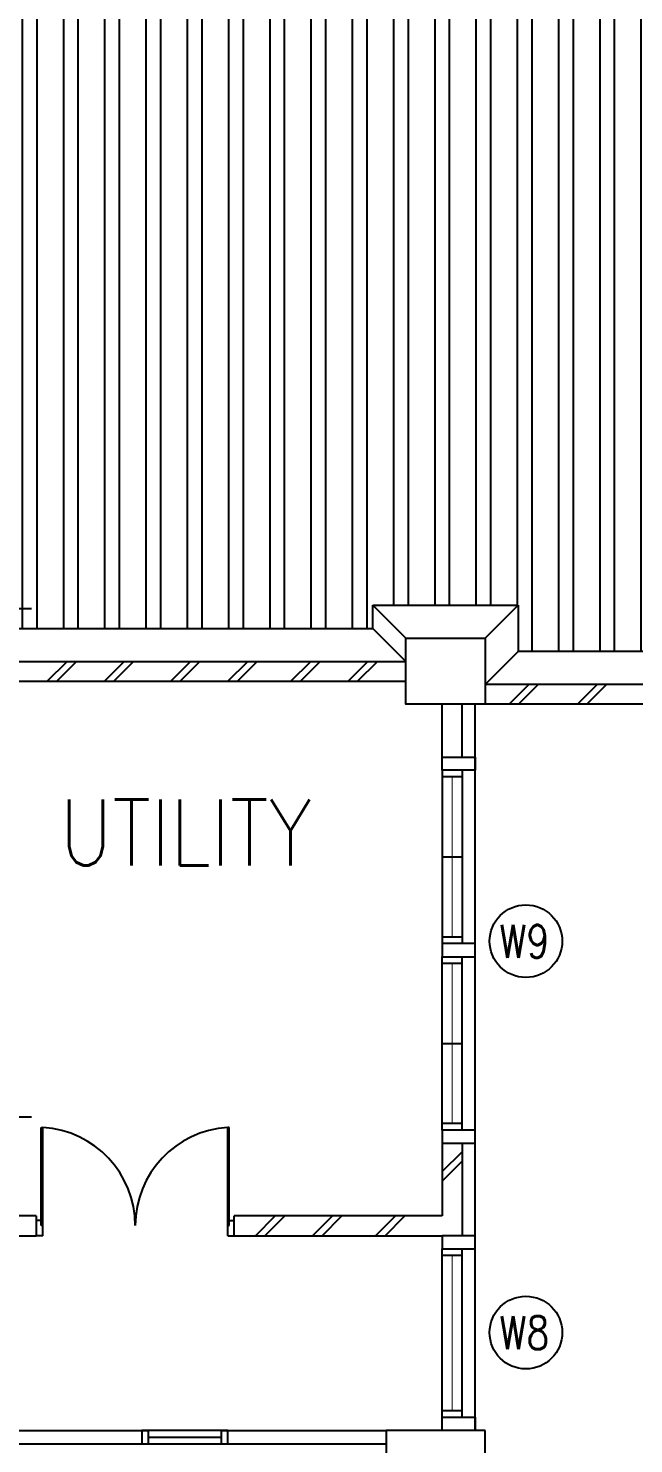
# Model space of a CAD drawing. Extents: x 2266480 to 2632177, y -858634 to -757244.
# Drawn here: x 2301809 to 2306394, y -790274 to -779554 of the extents above; entities that cross this region are included whole.
import ezdxf

# ---------------------------------------------------------------- set-up
doc = ezdxf.new("R2010")
doc.units = 0
doc.header["$LTSCALE"] = 10
doc.header["$MEASUREMENT"] = 0
doc.layers.get('0').update_dxf_attribs({"linetype": 'CONTINUOUS'})
for name, color, linetype in [('COL', 3, 'CONTINUOUS'), ('DR', 7, 'CONTINUOUS'), ('FLASH', 35, 'CONTINUOUS'), ('H', 1, 'CONTINUOUS'), ('hatch', 7, 'CONTINUOUS'), ('LINE', 7, 'CONTINUOUS'), ('partition', 7, 'CONTINUOUS'), ('stair', 7, 'CONTINUOUS'), ('T50', 4, 'CONTINUOUS'), ('WALL', 2, 'CONTINUOUS'), ('WIN', 5, 'CONTINUOUS'), ('WIN-T', 7, 'CONTINUOUS')]:
    doc.layers.add(name, color=color, linetype=linetype)
doc.styles.add('ROMANS', font='romans')

# ---------------------------------------------------------------- blocks, each defined once
blk = doc.blocks.new('FG')
at = {"layer": 'LINE', "linetype": 'Continuous'}
for points in [[(0, 0), (50, 0), (50, 100), (0, 100)], [(600, 0), (650, 0), (650, 100), (600, 100)]]:
    blk.add_lwpolyline(points, close=True, dxfattribs=at)
at = {"layer": 'LINE', "color": 5, "linetype": 'Continuous'}
for points in [[(600, 100), (50, 100)], [(50, 0), (600, 0)]]:
    blk.add_lwpolyline(points, dxfattribs=at)
at = {"layer": 'LINE', "color": 1, "linetype": 'Continuous'}
blk.add_lwpolyline([(50, 50), (600, 50)], dxfattribs=at)
blk = doc.blocks.new('D1500-1')
at = {"layer": 'DR'}
for p, q in [((38, 77), (38, 821)), ((38, 821), (50, 820)), ((50, 0), (50, 820)), ((1462, 821), (1450, 820)), ((1450, 0), (1450, 820)), ((1462, 77), (1462, 821)), ((38, 115), (0, 115)), ((1462, 115), (1500, 115)), ((50, 0), (0, 0)), ((50, 77), (38, 77)), ((1450, 77), (1462, 77)), ((1450, 0), (1500, 0))]:
    blk.add_line(p, q, dxfattribs=at)
for centre, start, end in [((5, 77), 0.0238, 86.5289), ((1495, 77), 93.4711, 179.9762)]:
    blk.add_arc(centre, 745, start, end, dxfattribs=at)

msp = doc.modelspace()

# ---------------------------------------------------------------- hatches: boundary and pattern name
at = {"layer": 'hatch'}
h = msp.add_hatch(dxfattribs=at)
h.set_pattern_fill('STEEL', color=0, scale=2500, angle=45, style=0)
h.set_pattern_definition([(90, (0, 0), (-312.5, 6e-14), []), (90, (-110.5, 110.5), (-312.5, 6e-14), [])])
h.paths.add_polyline_path([(2300527.4, -776846.7), (2300527.4, -784099.1), (2304419.4, -784099.1), (2304419.4, -783924.1), (2305519.4, -783924.1), (2305519.4, -784274.1), (2334010.3, -784274.1), (2334019.4, -783924.1), (2335194.4, -783924.1), (2335194.4, -780099.1), (2325269.4, -780099.1), (2325269.4, -780149.1), (2325019.4, -780149.1), (2325019.4, -779174.1), (2325194.4, -779174.1), (2325194.4, -776846.7)])

# ---------------------------------------------------------------- linework, layer by layer
at = {"color": 0}
msp.add_line((2305194.4, -790174.1), (2305194.4, -784674.1), dxfattribs=at)
at = {"layer": 'COL', "color": 0}
for points in [[(2305269.4, -784174.1), (2305269.4, -784674.1), (2304669.4, -784674.1), (2304669.4, -784174.1)], [(2305269.4, -790174.1), (2304519.4, -790174.1), (2304519.4, -790674.1), (2305269.4, -790674.1)]]:
    msp.add_lwpolyline(points, close=True, dxfattribs=at)
at = {"layer": 'FLASH', "color": 0}
for p, q in [((2304419.4, -784099.1), (2304419.4, -783924.1)), ((2304419.4, -783924.1), (2305519.4, -783924.1)), ((2304669.4, -784174.1), (2304419.4, -783924.1)), ((2305269.4, -784174.1), (2305519.4, -783924.1)), ((2305519.4, -783924.1), (2305519.4, -784274.1)), ((2300527.4, -784099.1), (2304419.4, -784099.1)), ((2304419.4, -784099.1), (2304669.4, -784349.1)), ((2305519.4, -784274.1), (2305269.4, -784524.1)), ((2334010.3, -784274.1), (2305519.4, -784274.1))]:
    msp.add_line(p, q, dxfattribs=at)
at = {"layer": 'H', "color": 0}
for p, q in [((2305450.6, -784674.1), (2305600.6, -784524.1)), ((2305521.3, -784674.1), (2305671.3, -784524.1)), ((2305968.2, -784674.1), (2306118.2, -784524.1)), ((2306038.9, -784674.1), (2306188.9, -784524.1))]:
    msp.add_line(p, q, dxfattribs=at)
at = {"layer": 'hatch', "color": 0}
for p, q in [((2301952.3, -784499.1), (2302102.3, -784349.1)), ((2302023.9, -784499.1), (2302173.9, -784349.1)), ((2302385.2, -784499.1), (2302535.2, -784349.1)), ((2302456.8, -784499.1), (2302606.8, -784349.1)), ((2302887.6, -784499.1), (2303037.6, -784349.1)), ((2302959.3, -784499.1), (2303109.3, -784349.1)), ((2303320.6, -784499.1), (2303470.6, -784349.1)), ((2303392.2, -784499.1), (2303542.2, -784349.1)), ((2303798.4, -784499.1), (2303948.4, -784349.1)), ((2303870, -784499.1), (2304020, -784349.1)), ((2304231.3, -784499.1), (2304381.3, -784349.1)), ((2304302.9, -784499.1), (2304452.9, -784349.1)), ((2304944.4, -788213.1), (2305094.4, -788063.1)), ((2304946.5, -788282.6), (2305096.5, -788132.6)), ((2303529.1, -788699.1), (2303679.1, -788549.1)), ((2303600.8, -788699.1), (2303750.8, -788549.1)), ((2303962, -788699.1), (2304112, -788549.1)), ((2304033.7, -788699.1), (2304183.7, -788549.1)), ((2304439.9, -788699.1), (2304589.9, -788549.1)), ((2304511.5, -788699.1), (2304661.5, -788549.1))]:
    msp.add_line(p, q, dxfattribs=at)
at = {"layer": 'partition', "color": 0}
for p, q in [((2299369.4, -790174.1), (2302719.4, -790174.1)), ((2299369.4, -790274.1), (2302719.4, -790274.1)), ((2303269.4, -790174.1), (2304519.4, -790174.1)), ((2303269.4, -790274.1), (2304519.4, -790274.1))]:
    msp.add_line(p, q, dxfattribs=at)
at = {"layer": 'stair', "color": 0}
for p, q in [((2300144.4, -783949.1), (2301832.2, -783949.1)), ((2300144.4, -787799.1), (2301832.2, -787799.1))]:
    msp.add_line(p, q, dxfattribs=at)
at = {"layer": 'WALL', "color": 0}
for p, q in [((2300394.4, -784349.1), (2304669.4, -784349.1)), ((2300294.4, -784499.1), (2304669.4, -784499.1)), ((2334269.4, -784524.1), (2305269.4, -784524.1)), ((2304944.4, -785074.1), (2304944.4, -784674.1)), ((2304944.4, -785074.1), (2304944.4, -784674.1)), ((2305094.4, -785074.1), (2305094.4, -784674.1)), ((2305094.4, -785074.1), (2305094.4, -784674.1)), ((2335019.4, -784674.1), (2305252.4, -784674.1)), ((2304944.4, -787999.1), (2304944.4, -788399.1)), ((2304944.4, -787999.1), (2304944.4, -788549.1)), ((2305094.4, -787999.1), (2305094.4, -788699.1)), ((2301869.4, -788549.1), (2300294.4, -788549.1)), ((2301869.4, -788549.1), (2301869.4, -788699.1)), ((2304944.4, -788549.1), (2303369.4, -788549.1)), ((2303369.4, -788699.1), (2303369.4, -788549.1)), ((2299944.4, -788699.1), (2301869.4, -788699.1)), ((2303369.4, -788699.1), (2304944.4, -788699.1))]:
    msp.add_line(p, q, dxfattribs=at)
for points in [[(2305194.4, -785174.1), (2304944.4, -785174.1), (2304944.4, -785074.1), (2305194.4, -785074.1)], [(2305194.4, -786486.6), (2304944.4, -786486.6), (2304944.4, -786586.6), (2305194.4, -786586.6)], [(2305194.4, -787899.1), (2304944.4, -787899.1), (2304944.4, -787999.1), (2305194.4, -787999.1)], [(2305194.4, -788699.1), (2304944.4, -788699.1), (2304944.4, -788799.1), (2305194.4, -788799.1)], [(2305194.4, -790174.1), (2304944.4, -790174.1), (2304944.4, -790074.1), (2305194.4, -790074.1)]]:
    msp.add_lwpolyline(points, close=True, dxfattribs=at)
at = {"layer": 'WIN', "color": 0}
for p, q in [((2304944.4, -785174.1), (2304944.4, -786486.6)), ((2305094.4, -785224.1), (2304944.4, -785224.1)), ((2305094.4, -785174.1), (2305094.4, -786486.6)), ((2304944.4, -785830.4), (2305094.4, -785830.4)), ((2305094.4, -786436.6), (2304944.4, -786436.6)), ((2304944.4, -787899.1), (2304944.4, -786586.6)), ((2305094.4, -787899.1), (2305094.4, -786586.6)), ((2305094.4, -786636.6), (2304944.4, -786636.6)), ((2304944.4, -787242.9), (2305094.4, -787242.9)), ((2305094.4, -787849.1), (2304944.4, -787849.1)), ((2304944.4, -790074.1), (2304944.4, -788799.1)), ((2305094.4, -788849.1), (2304944.4, -788849.1)), ((2305094.4, -790074.1), (2305094.4, -788799.1)), ((2305094.4, -790024.1), (2304944.4, -790024.1))]:
    msp.add_line(p, q, dxfattribs=at)
at = {"layer": 'WIN', "color": 0, "const_width": 10, "flags": 128}
for points in [[(2305019.4, -786436.6), (2305019.4, -785224.1)], [(2305019.4, -786636.6), (2305019.4, -787849.1)], [(2305019.4, -790024.1), (2305019.4, -788849.1)]]:
    msp.add_lwpolyline(points, dxfattribs=at)
at = {"layer": 'WIN-T', "color": 0}
for centre in [(2305578.1, -786468.2), (2305578.1, -789432.6)]:
    msp.add_circle(centre, 275, dxfattribs=at)

# ---------------------------------------------------------------- block references
at = {"layer": 'DR', "color": 0}
msp.add_blockref('D1500-1', (2301869.4, -788699.1), dxfattribs=at)
at = {"layer": 'LINE', "color": 0}
msp.add_blockref('FG', (2302669.4, -790274.1), dxfattribs=at)

# ---------------------------------------------------------------- texts
at = {"layer": 'T50', "color": 0, "style": 'ROMANS', "width": 0.85}
msp.add_text('UTILITY', height=500, dxfattribs=at).set_placement((2302045.1, -785894.3))
at = {"layer": 'WIN-T', "color": 0, "style": 'ROMANS', "width": 0.8}
for s, p in [('W9', (2305377.4, -786594)), ('W8', (2305377.4, -789558.5))]:
    msp.add_text(s, height=250, dxfattribs=at).set_placement(p)

doc.saveas('drawing.dxf')
